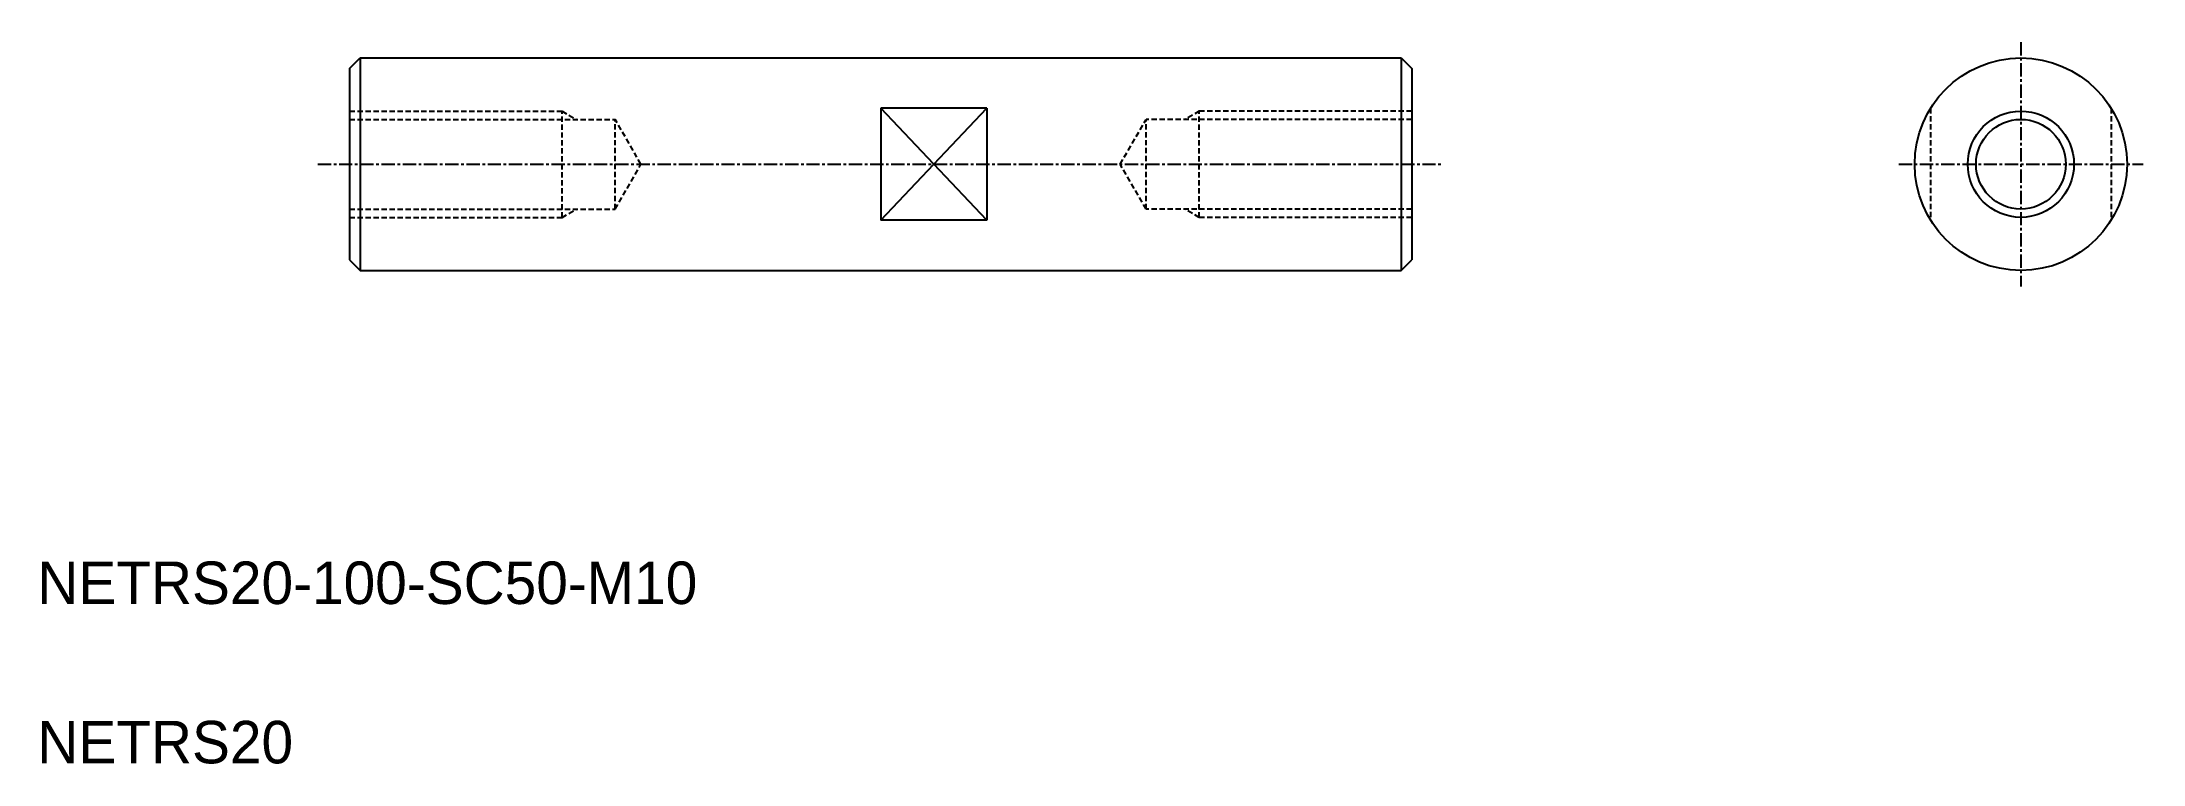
# Model space of a CAD drawing. Extents: x -1162 to -964, y -460 to -392.
import ezdxf

# ---------------------------------------------------------------- set-up
doc = ezdxf.new("R2010")
doc.units = 0
doc.linetypes.add('CENTER', pattern=[2, 1.25, -0.25, 0.25, -0.25])
doc.linetypes.add('DASHED', pattern=[0.75, 0.5, -0.25])
doc.layers.get('0').update_dxf_attribs({"linetype": 'CONTINUOUS'})
doc.layers.add('CENTER', color=1, linetype='CENTER')

msp = doc.modelspace()

# ---------------------------------------------------------------- linework, layer by layer
at = {"color": 7, "linetype": 'CONTINUOUS'}
for p, q in [((-1132.62, -394.27), (-1131.62, -393.27)), ((-1131.62, -393.27), (-1131.62, -413.27)), ((-1131.62, -393.27), (-1033.62, -393.27)), ((-1033.62, -393.27), (-1032.62, -394.27)), ((-1033.62, -393.27), (-1033.62, -413.27)), ((-1132.62, -394.27), (-1132.62, -412.27)), ((-1032.62, -394.27), (-1032.62, -412.27)), ((-1072.62, -398), (-1082.62, -398)), ((-1082.62, -398), (-1082.62, -408.53)), ((-1072.62, -398), (-1072.62, -408.53)), ((-1072.62, -408.53), (-1082.62, -408.53)), ((-1132.62, -412.27), (-1131.62, -413.27)), ((-1131.62, -413.27), (-1033.62, -413.27)), ((-1033.62, -413.27), (-1032.62, -412.27))]:
    msp.add_line(p, q, dxfattribs=at)
at = {"color": 3, "linetype": 'DASHED'}
for p, q in [((-1132.62, -398.27), (-1112.62, -398.27)), ((-1132.62, -399.05), (-1107.62, -399.05)), ((-1112.62, -398.27), (-1111.27, -399.05)), ((-1112.62, -408.27), (-1112.62, -398.27)), ((-1107.62, -407.49), (-1107.62, -399.05)), ((-1105.19, -403.27), (-1107.62, -399.05)), ((-1060.06, -403.27), (-1057.62, -399.05)), ((-1032.62, -399.05), (-1057.62, -399.05)), ((-1057.62, -407.49), (-1057.62, -399.05)), ((-1052.62, -398.27), (-1053.98, -399.05)), ((-1032.62, -398.27), (-1052.62, -398.27)), ((-1052.62, -408.27), (-1052.62, -398.27)), ((-983.77, -398), (-983.77, -408.53)), ((-966.77, -398), (-966.77, -408.53)), ((-1107.62, -407.49), (-1105.19, -403.27)), ((-1057.62, -407.49), (-1060.06, -403.27)), ((-1132.62, -407.49), (-1107.62, -407.49)), ((-1132.62, -408.27), (-1112.62, -408.27)), ((-1112.62, -408.27), (-1111.27, -407.49)), ((-1032.62, -407.49), (-1057.62, -407.49)), ((-1052.62, -408.27), (-1053.98, -407.49)), ((-1032.62, -408.27), (-1052.62, -408.27))]:
    msp.add_line(p, q, dxfattribs=at)
at = {"color": 3, "linetype": 'CONTINUOUS'}
for p, q in [((-1072.62, -408.53), (-1082.62, -398)), ((-1082.62, -408.53), (-1072.62, -398))]:
    msp.add_line(p, q, dxfattribs=at)
for p, q in [((-1112.62, -403.27), (-1112.62, -403.27)), ((-1052.62, -403.27), (-1052.63, -403.27)), ((-1112.62, -405.77), (-1112.62, -405.77)), ((-1052.62, -405.77), (-1052.62, -405.77))]:
    msp.add_line(p, q)
at = {"color": 7, "linetype": 'CONTINUOUS'}
for radius in [10, 4.22]:
    msp.add_circle((-975.27, -403.27), radius, dxfattribs=at)
at = {"color": 3, "linetype": 'CONTINUOUS'}
msp.add_circle((-975.27, -403.27), 5, dxfattribs=at)
at = {"layer": 'CENTER', "color": 1, "linetype": 'CENTER'}
for p, q in [((-975.27, -391.77), (-975.27, -414.77)), ((-1135.62, -403.27), (-1029.62, -403.27)), ((-986.77, -403.27), (-963.77, -403.27))]:
    msp.add_line(p, q, dxfattribs=at)

# ---------------------------------------------------------------- texts
at = {"color": 7, "linetype": 'CONTINUOUS'}
for s, p in [('NETRS20-100-SC50-M10', (-1162.02, -444.67)), ('NETRS20', (-1162.02, -459.67))]:
    msp.add_text(s, height=4, dxfattribs=at).set_placement(p)

doc.saveas('drawing.dxf')
